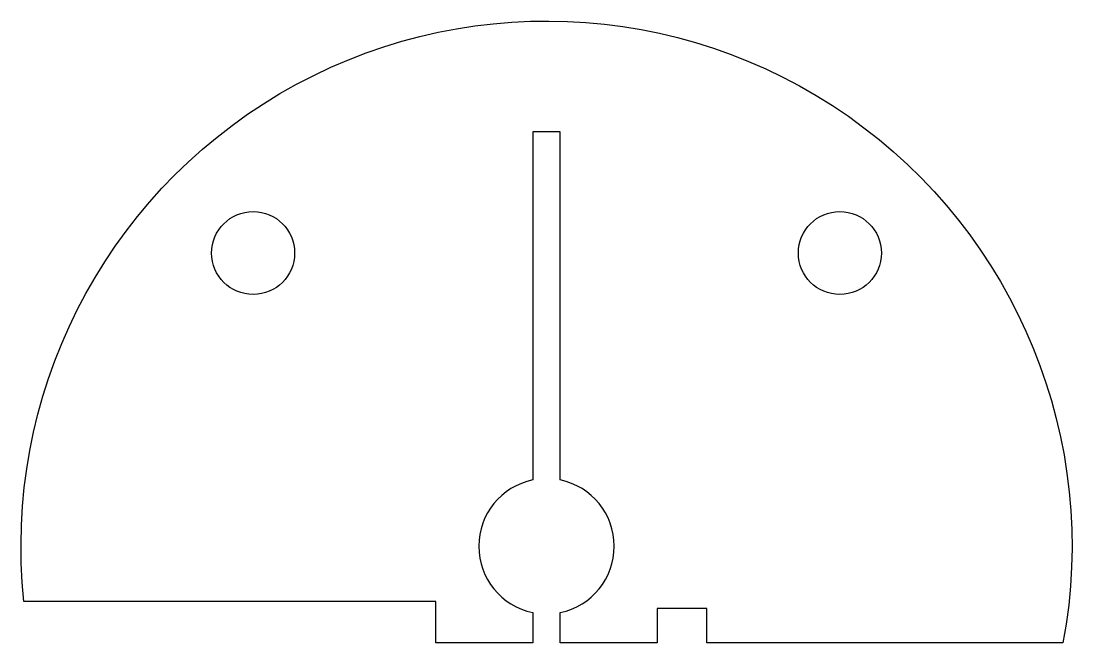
# Model space of a CAD drawing. Header units: millimetres. Extents: x -19 to 19, y -3.5 to 19.
import ezdxf

# ---------------------------------------------------------------- set-up
doc = ezdxf.new("R2010")
doc.units = ezdxf.units.MM
doc.layers.get('0').update_dxf_attribs({"linetype": 'CONTINUOUS'})

msp = doc.modelspace()

# ---------------------------------------------------------------- linework, layer by layer
msp.add_lwpolyline([(0.5, -3.5), (0.5, -2.398, 0.813029), (0.5, 2.398), (0.5, 14.992), (-0.5, 14.992), (-0.5, 2.398, 0.813029), (-0.5, -2.398), (-0.5, -3.5), (-4, -3.5), (-4, -2), (-18.894, -2, -1.157055), (18.675, -3.5), (5.8, -3.5), (5.8, -2.25), (4, -2.25), (4, -3.5)], format="xyb", close=True)
for centre in [(-10.607, 10.607), (10.607, 10.607)]:
    msp.add_circle(centre, 1.5)

doc.saveas('drawing.dxf')
